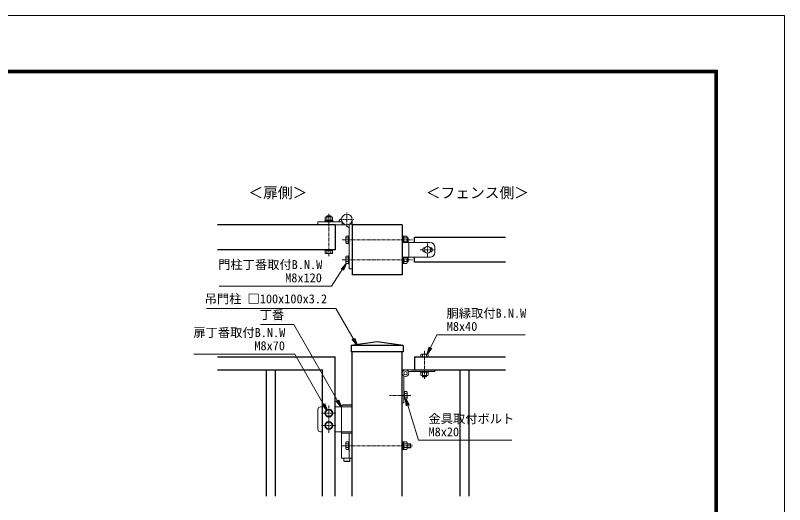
# Model space of a CAD drawing. Units: millimetres, scale not verified. Extents: x -4199 to 4201, y -2971 to 2969.
# Drawn here: x 1114 to 4201, y 1006 to 2969 of the extents above; entities that cross this region are included whole.
import ezdxf
from ezdxf.enums import TextEntityAlignment as Align

# ---------------------------------------------------------------- set-up
doc = ezdxf.new("R2010")
doc.units = ezdxf.units.MM
doc.header["$LTSCALE"] = 10
doc.linetypes.add('USER1', pattern=[2, 1.25, -0.25, 0.25, -0.25])
for name, color, linetype, lineweight in [('0-0_D-STR1', 1, 'Continuous', 25), ('0-1_D-BMK', 2, 'USER1', 13), ('0-2_D-STR3', 3, 'Continuous', 13), ('0-7_D-TTL-TXT', 7, 'Continuous', 13), ('0-9_0', 7, 'Continuous', 25), ('0-A_D-STR-TXT', 7, 'Continuous', 13), ('0-D_D-TTL', 7, 'Continuous', 13)]:
    doc.layers.add(name, color=color, linetype=linetype, lineweight=lineweight)
doc.styles.add('ＭＳ ゴシック', font='')
doc.styles.get('ＭＳ ゴシック').set_extended_font_data('MS Gothic')

# ---------------------------------------------------------------- blocks, each defined once
blk = doc.blocks.new('_OPEN')
at = {"layer": '0-9_0'}
blk.add_line((0, 0), (-10, 0), dxfattribs=at)
blk.add_lwpolyline([(-10, 1.667), (0, 0), (-10, -1.667)], dxfattribs=at)

msp = doc.modelspace()

# ---------------------------------------------------------------- linework, layer by layer
at = {"layer": '0-0_D-STR1'}
for p, q in [((2398.18, 2128.36), (1924.92, 2128.36)), ((2398.18, 2128.36), (2398.18, 2028.36)), ((2666.18, 2128.36), (2666.18, 1928.36)), ((3081.87, 2078.36), (2716.18, 2078.36)), ((2716.18, 2058.36), (2716.18, 2078.36)), ((2398.18, 2028.36), (1924.92, 2028.36)), ((2716.18, 1978.36), (2716.18, 1998.36)), ((3081.87, 1978.36), (2716.18, 1978.36)), ((2666.18, 1928.36), (2466.18, 1928.36)), ((2566.18, 1658.67), (2462.18, 1644.67)), ((2670.18, 1644.67), (2462.18, 1644.67)), ((2462.18, 1644.67), (2462.18, 1618.67)), ((2670.18, 1644.67), (2566.18, 1658.67)), ((2670.18, 1644.67), (2670.18, 1618.67)), ((2670.18, 1618.67), (2462.18, 1618.67)), ((2466.18, 1040.1), (2466.18, 1618.67)), ((2666.18, 1040.1), (2666.18, 1618.67)), ((1924.92, 1598.67), (2398.18, 1598.67)), ((2398.18, 1040.1), (2398.18, 1598.67)), ((2716.18, 1598.67), (3081.87, 1598.67)), ((2716.18, 1598.67), (2716.18, 1546.67)), ((1924.92, 1546.67), (2346.18, 1546.67)), ((2122.58, 1040.1), (2122.58, 1546.67)), ((2158.58, 1040.1), (2158.58, 1546.67)), ((2346.18, 1040.1), (2346.18, 1546.67)), ((2704.18, 1546.67), (2785.18, 1546.67)), ((2716.18, 1546.67), (3081.87, 1546.67)), ((2898.18, 1546.67), (2898.18, 1040.1)), ((2934.17, 1546.67), (2934.17, 1040.1))]:
    msp.add_line(p, q, dxfattribs=at)
msp.add_lwpolyline([(2666.18, 2128.36), (2466.18, 2128.36), (2466.18, 1928.36)], dxfattribs=at)
at = {"layer": '0-1_D-BMK'}
for p, q in [((2372.18, 2003.47), (2372.18, 2173.14)), ((2444.58, 2119.96), (2444.58, 2179.96)), ((2414.58, 2149.96), (2474.58, 2149.96)), ((2426.31, 2068.36), (2707.57, 2068.36)), ((2768.18, 1998.36), (2768.18, 2058.36)), ((2738.18, 2028.36), (2798.18, 2028.36)), ((2426.31, 1988.36), (2707.57, 1988.36)), ((2756.18, 1622.92), (2756.18, 1511.17)), ((2700.61, 1444.67), (2616.21, 1444.67)), ((2372.18, 1293.67), (2372.18, 1403.67)), ((2342.18, 1373.67), (2402.18, 1373.67)), ((2342.18, 1323.67), (2402.18, 1323.67)), ((2426.31, 1242.67), (2707.57, 1242.67))]:
    msp.add_line(p, q, dxfattribs=at)
at = {"layer": '0-2_D-STR3'}
for p, q in [((2365.58, 2165.16), (2364.18, 2163.76)), ((2364.18, 2163.76), (2380.18, 2163.76)), ((2364.18, 2160.56), (2364.18, 2163.76)), ((2365.58, 2165.16), (2378.78, 2165.16)), ((2365.58, 2160.56), (2365.58, 2165.16)), ((2380.18, 2163.76), (2378.78, 2165.16)), ((2378.78, 2160.56), (2378.78, 2165.16)), ((2380.18, 2160.56), (2380.18, 2163.76)), ((2328.18, 2140.36), (2425.23, 2140.36)), ((2328.18, 2128.36), (2328.18, 2140.36)), ((2356.18, 2143.56), (2356.18, 2140.36)), ((2356.18, 2143.56), (2388.18, 2143.56)), ((2356.78, 2143.56), (2356.78, 2147.56)), ((2356.78, 2147.56), (2387.58, 2147.56)), ((2357.18, 2147.56), (2357.18, 2159.16)), ((2360.62, 2160.56), (2383.71, 2160.56)), ((2364.68, 2147.56), (2364.68, 2159.16)), ((2379.68, 2147.56), (2379.68, 2159.16)), ((2387.18, 2147.56), (2387.18, 2159.16)), ((2387.58, 2147.56), (2387.58, 2143.56)), ((2388.18, 2143.56), (2388.18, 2140.36)), ((2425.23, 2140.36), (2425.23, 2128.36)), ((2454.18, 2130.61), (2454.18, 1951.56)), ((2466.18, 2130.61), (2454.18, 2130.61)), ((2444.58, 2128.36), (2328.18, 2128.36)), ((2439.98, 2079.82), (2439.98, 2056.76)), ((2441.38, 2083.36), (2450.98, 2083.36)), ((2441.38, 2075.86), (2450.98, 2075.86)), ((2450.98, 2084.36), (2454.18, 2084.36)), ((2450.98, 2052.36), (2450.98, 2084.36)), ((2669.38, 2084.36), (2666.18, 2084.36)), ((2669.38, 2059.66), (2669.38, 2084.36)), ((2673.38, 2083.76), (2669.38, 2083.76)), ((2673.38, 2060.74), (2673.38, 2083.76)), ((2673.38, 2083.36), (2684.98, 2083.36)), ((2673.38, 2075.86), (2684.98, 2075.86)), ((2686.38, 2060.62), (2686.38, 2079.89)), ((2686.38, 2076.36), (2689.58, 2076.36)), ((2686.38, 2074.96), (2690.98, 2074.96)), ((2689.58, 2076.36), (2690.98, 2074.96)), ((2689.58, 2060.36), (2689.58, 2076.36)), ((2690.98, 2061.76), (2690.98, 2074.96)), ((2441.38, 2060.86), (2450.98, 2060.86)), ((2441.38, 2053.36), (2450.98, 2053.36)), ((2450.98, 2052.36), (2454.18, 2052.36)), ((2778.18, 2058.36), (2666.18, 2058.36)), ((2666.18, 2058.36), (2666.18, 1998.36)), ((2673.38, 2060.86), (2673.99, 2060.86)), ((2686.38, 2061.76), (2690.98, 2061.76)), ((2687.44, 2060.36), (2689.58, 2060.36)), ((2690.98, 2061.76), (2689.58, 2060.36)), ((2692.98, 1998.36), (2692.98, 2058.36)), ((2768.18, 2043.36), (2755.18, 2035.85)), ((2768.18, 2043.36), (2781.18, 2035.85)), ((2798.18, 2038.36), (2798.18, 2018.36)), ((2356.18, 2028.36), (2356.18, 2025.16)), ((2356.18, 2028.36), (2388.18, 2028.36)), ((2356.18, 2025.16), (2388.18, 2025.16)), ((2357.18, 2015.31), (2357.18, 2025.16)), ((2359.18, 2014.16), (2357.18, 2015.31)), ((2359.18, 2014.16), (2385.18, 2014.16)), ((2364.68, 2015.31), (2364.68, 2025.16)), ((2379.67, 2015.31), (2379.67, 2025.16)), ((2385.18, 2014.16), (2387.18, 2015.31)), ((2387.18, 2015.31), (2387.18, 2025.16)), ((2388.18, 2028.36), (2388.18, 2025.16)), ((2755.18, 2020.87), (2755.18, 2035.85)), ((2768.18, 2013.36), (2755.18, 2020.87)), ((2757.78, 2037.36), (2757.18, 2037.36)), ((2757.78, 2019.36), (2757.18, 2019.36)), ((2768.18, 2013.36), (2781.18, 2020.87)), ((2779.18, 2037.36), (2778.57, 2037.36)), ((2781.18, 2020.87), (2781.18, 2035.85)), ((2439.98, 1999.82), (2439.98, 1976.76)), ((2441.38, 2003.36), (2450.98, 2003.36)), ((2441.38, 1995.86), (2450.98, 1995.86)), ((2441.38, 1980.86), (2450.98, 1980.86)), ((2450.98, 2004.36), (2454.18, 2004.36)), ((2450.98, 1972.36), (2450.98, 2004.36)), ((2778.18, 1998.36), (2666.18, 1998.36)), ((2669.38, 1972.36), (2669.38, 1997.06)), ((2673.38, 1972.96), (2673.38, 1995.98)), ((2673.38, 1995.86), (2673.99, 1995.86)), ((2673.38, 1980.86), (2684.98, 1980.86)), ((2686.38, 1996.36), (2689.58, 1996.36)), ((2686.38, 1976.8), (2686.38, 1996.1)), ((2686.38, 1994.96), (2690.98, 1994.96)), ((2686.38, 1981.76), (2690.98, 1981.76)), ((2686.38, 1980.36), (2689.58, 1980.36)), ((2689.58, 1996.36), (2690.98, 1994.96)), ((2689.58, 1980.36), (2689.58, 1996.36)), ((2690.98, 1981.76), (2689.58, 1980.36)), ((2690.98, 1981.76), (2690.98, 1994.96)), ((2441.38, 1973.36), (2450.98, 1973.36)), ((2450.98, 1972.36), (2454.18, 1972.36)), ((2669.38, 1972.36), (2666.18, 1972.36)), ((2669.38, 1972.96), (2673.38, 1972.96)), ((2673.38, 1973.36), (2684.98, 1973.36)), ((2741.18, 1608.27), (2741.18, 1598.67)), ((2744.72, 1609.67), (2767.78, 1609.67)), ((2748.68, 1608.27), (2748.68, 1598.67)), ((2763.68, 1608.27), (2763.68, 1598.67)), ((2771.18, 1608.27), (2771.18, 1598.67)), ((2741.18, 1598.67), (2771.18, 1598.67)), ((2798.18, 1546.67), (2666.18, 1546.67)), ((2666.18, 1414.47), (2666.18, 1546.67)), ((2748.18, 1546.67), (2764.18, 1546.67)), ((2798.18, 1540.27), (2798.18, 1546.67)), ((2672.58, 1414.67), (2672.58, 1521.85)), ((2798.18, 1540.27), (2691, 1540.27)), ((2740.18, 1537.07), (2740.18, 1540.27)), ((2740.18, 1537.07), (2772.18, 1537.07)), ((2741.18, 1537.07), (2741.18, 1525.47)), ((2744.62, 1524.07), (2767.71, 1524.07)), ((2748.18, 1524.07), (2748.18, 1520.07)), ((2748.18, 1520.07), (2764.18, 1520.07)), ((2749.58, 1518.67), (2748.18, 1520.07)), ((2748.68, 1537.07), (2748.68, 1525.47)), ((2749.58, 1524.07), (2749.58, 1518.67)), ((2749.58, 1518.67), (2762.78, 1518.67)), ((2762.78, 1524.07), (2762.78, 1518.67)), ((2764.18, 1520.07), (2762.78, 1518.67)), ((2763.68, 1537.07), (2763.68, 1525.47)), ((2764.18, 1524.07), (2764.18, 1520.07)), ((2771.18, 1537.07), (2771.18, 1525.47)), ((2772.18, 1537.07), (2772.18, 1540.27)), ((2672.58, 1460.67), (2675.78, 1460.67)), ((2675.78, 1460.67), (2675.78, 1428.67)), ((2685.62, 1459.67), (2675.78, 1459.67)), ((2685.62, 1452.17), (2675.78, 1452.17)), ((2686.78, 1457.67), (2685.62, 1459.67)), ((2686.78, 1457.67), (2686.78, 1431.67)), ((2672.58, 1428.67), (2675.78, 1428.67)), ((2685.62, 1437.18), (2675.78, 1437.18)), ((2685.62, 1429.67), (2675.78, 1429.67)), ((2686.78, 1431.67), (2685.62, 1429.67)), ((2338.18, 1398.67), (2346.18, 1398.67)), ((2398.18, 1398.67), (2466.18, 1398.67)), ((2422.98, 1298.67), (2422.98, 1398.67)), ((2426.58, 1406.67), (2424.58, 1404.67)), ((2462.58, 1406.67), (2426.58, 1406.67)), ((2462.58, 1406.67), (2464.58, 1404.67)), ((2464.58, 1404.67), (2464.58, 1398.67)), ((2466.18, 1298.67), (2466.18, 1398.67)), ((2672.58, 1414.67), (2666.18, 1414.67)), ((2328.18, 1308.67), (2328.18, 1388.67)), ((2372.18, 1388.67), (2359.18, 1381.17)), ((2359.18, 1366.18), (2359.18, 1381.17)), ((2372.18, 1358.67), (2359.18, 1366.18)), ((2372.18, 1388.67), (2385.18, 1381.17)), ((2372.18, 1358.67), (2385.18, 1366.18)), ((2385.18, 1366.18), (2385.18, 1381.17)), ((2372.18, 1338.67), (2359.18, 1331.17)), ((2359.18, 1316.18), (2359.18, 1331.17)), ((2372.18, 1338.67), (2385.18, 1331.17)), ((2385.18, 1316.18), (2385.18, 1331.17)), ((2346.18, 1298.67), (2338.18, 1298.67)), ((2372.18, 1308.67), (2359.18, 1316.18)), ((2372.18, 1308.67), (2385.18, 1316.18)), ((2466.18, 1298.67), (2398.18, 1298.67)), ((2423.58, 1292.67), (2423.58, 1298.67)), ((2465.58, 1292.67), (2465.58, 1298.67)), ((2422.98, 1192.67), (2422.98, 1292.67)), ((2466.18, 1292.67), (2422.98, 1292.67)), ((2454.18, 1192.67), (2454.18, 1292.67)), ((2466.18, 1192.67), (2466.18, 1292.67)), ((2439.98, 1255.67), (2441.13, 1257.67)), ((2439.98, 1255.67), (2439.98, 1229.67)), ((2441.13, 1257.67), (2450.98, 1257.67)), ((2441.13, 1250.17), (2450.98, 1250.17)), ((2441.13, 1235.18), (2450.98, 1235.18)), ((2450.98, 1258.67), (2450.98, 1226.67)), ((2454.18, 1258.67), (2450.98, 1258.67)), ((2666.18, 1258.67), (2666.18, 1226.67)), ((2669.38, 1258.67), (2666.18, 1258.67)), ((2669.38, 1258.67), (2669.38, 1226.67)), ((2669.38, 1258.07), (2673.38, 1258.07)), ((2673.38, 1258.07), (2673.38, 1227.27)), ((2673.38, 1257.67), (2684.98, 1257.67)), ((2673.38, 1250.17), (2684.98, 1250.17)), ((2673.38, 1235.17), (2684.98, 1235.17)), ((2686.38, 1254.23), (2686.38, 1231.14)), ((2686.38, 1250.67), (2699.58, 1250.67)), ((2686.38, 1249.27), (2700.98, 1249.27)), ((2686.38, 1236.07), (2700.98, 1236.07)), ((2699.58, 1234.67), (2700.98, 1236.07)), ((2700.98, 1249.27), (2700.98, 1236.07)), ((2439.98, 1229.67), (2441.13, 1227.67)), ((2441.13, 1227.67), (2450.98, 1227.67)), ((2454.18, 1226.67), (2450.98, 1226.67)), ((2669.38, 1226.67), (2666.18, 1226.67)), ((2673.38, 1227.27), (2669.38, 1227.27)), ((2673.38, 1227.67), (2684.98, 1227.67)), ((2686.38, 1234.67), (2699.58, 1234.67)), ((2422.98, 1192.67), (2466.18, 1192.67)), ((2432.58, 1192.67), (2432.58, 1180.67)), ((2454.58, 1178.67), (2456.58, 1180.67))]:
    msp.add_line(p, q, dxfattribs=at)
for points in [[(2466.18, 2149.96), (2466.18, 1951.56), (2454.18, 1951.56)], [(2464.58, 1404.67), (2424.58, 1404.67), (2424.58, 1398.67)], [(2700.98, 1249.27), (2699.58, 1250.67), (2699.58, 1234.67)], [(2456.58, 1192.67), (2456.58, 1180.67), (2432.58, 1180.67)], [(2454.58, 1178.67), (2434.58, 1178.67), (2432.58, 1180.67)]]:
    msp.add_lwpolyline(points, dxfattribs=at)
for centre, radius in [((2444.58, 2149.96), 21.6), ((2768.18, 2028.36), 13), ((2679.58, 1533.27), 13.4), ((2679.58, 1533.27), 7), ((2372.18, 1373.67), 16), ((2372.18, 1373.67), 13), ((2372.18, 1323.67), 16), ((2372.18, 1323.67), 13)]:
    msp.add_circle(centre, radius, dxfattribs=at)
for centre, radius, start, end in [((2360.93, 2154.87), 5.7, 48.83491, 131.16509), ((2372.18, 2139.77), 20.79, 68.85295, 111.14705), ((2383.43, 2154.87), 5.7, 48.86505, 131.13495), ((2425.23, 2140.36), 12, 100.26018, 180), ((2454.18, 2130.61), 12, 190.26018, 270), ((2445.68, 2079.61), 5.71, 138.95661, 221.04339), ((2460.77, 2068.36), 20.79, 158.85295, 201.14705), ((2680.68, 2079.61), 5.7, 318.86505, 41.13495), ((2665.59, 2068.36), 20.79, 338.85295, 21.14705), ((2445.65, 2057.11), 5.69, 138.76361, 221.23639), ((2679.58, 2029.93), 31.43, 64.76136, 115.23864), ((2778.18, 2038.36), 20, 0, 90), ((2360.93, 2020.84), 6.68, 235.79454, 304.20546), ((2372.18, 2039.06), 24.9, 252.48215, 287.51785), ((2383.42, 2020.84), 6.68, 235.79454, 304.20546), ((2757.18, 2028.36), 9, 90, 270), ((2778.18, 2018.36), 20, 270, 0), ((2779.18, 2028.36), 9, 266.33207, 90), ((2445.65, 1977.11), 5.69, 138.76361, 221.23639), ((2445.68, 1999.61), 5.71, 138.95661, 221.04339), ((2460.77, 1988.36), 20.79, 158.85295, 201.14705), ((2679.58, 2026.79), 31.43, 244.76136, 295.23864), ((2665.59, 1988.36), 20.79, 338.85295, 21.14705), ((2680.69, 1977.11), 5.7, 318.83491, 41.16509), ((2744.93, 1603.99), 5.69, 48.76361, 131.23639), ((2756.18, 1588.88), 20.79, 68.85295, 111.14705), ((2767.43, 1603.99), 5.69, 48.76361, 131.23639), ((2744.93, 1529.76), 5.7, 228.83491, 311.16509), ((2756.18, 1544.86), 20.79, 248.85295, 291.14705), ((2767.43, 1529.77), 5.7, 228.86505, 311.13495), ((2680.1, 1455.92), 6.68, 325.79454, 34.20546), ((2661.88, 1444.67), 24.9, 342.48215, 17.51785), ((2680.1, 1433.43), 6.68, 325.79454, 34.20546), ((2338.18, 1388.67), 10, 90, 180), ((2338.18, 1308.67), 10, 180, 270), ((2446.65, 1253.92), 6.68, 145.79454, 214.20546), ((2464.87, 1242.67), 24.9, 162.48215, 197.51785), ((2446.65, 1231.43), 6.68, 145.79454, 214.20546), ((2680.68, 1231.42), 5.7, 318.86505, 41.13495), ((2680.69, 1253.92), 5.7, 318.83491, 41.16509), ((2665.59, 1242.67), 20.79, 338.85295, 21.14705)]:
    msp.add_arc(centre, radius, start, end, dxfattribs=at)
at = {"layer": '0-A_D-STR-TXT'}
for points in [[(1932.61, 1882.22), (2383.3, 1882.22), (2440.3, 1971.67)], [(1880.83, 1793.38), (2400.43, 1793.38), (2484.52, 1647.74)], [(2098.22, 1729.2), (2231.21, 1729.2), (2420.02, 1400.41)], [(3160.61, 1687.36), (2805.28, 1687.36), (2767.96, 1611.47)], [(1830.81, 1609.67), (2235.25, 1609.67), (2364.7, 1385.37)], [(3106.21, 1264.31), (2732.23, 1264.31), (2680.94, 1430.39)]]:
    msp.add_lwpolyline(points, dxfattribs=at)
at = {"layer": '0-D_D-TTL', "color": 2}
msp.add_lwpolyline([(-4198.54, 2968.58), (4201.46, 2968.58), (4201.46, -2971.42), (-4198.54, -2971.42)], close=True, dxfattribs=at)
at = {"layer": '0-D_D-TTL'}
for points in [[(-3928.54, 2748.58), (3931.46, 2748.58), (3931.46, -2751.42), (-3928.54, -2751.42)], [(-3926.04, 2746.08), (3928.96, 2746.08), (3928.96, -2748.92), (-3926.04, -2748.92)], [(-3923.54, 2743.58), (3926.46, 2743.58), (3926.46, -2746.42), (-3923.54, -2746.42)], [(-3921.04, 2741.08), (3923.96, 2741.08), (3923.96, -2743.92), (-3921.04, -2743.92)], [(-3918.54, 2738.58), (3921.46, 2738.58), (3921.46, -2741.42), (-3918.54, -2741.42)]]:
    msp.add_lwpolyline(points, close=True, dxfattribs=at)

# ---------------------------------------------------------------- block references
at = {"layer": '0-A_D-STR-TXT', "xscale": 3, "yscale": 3}
for p, rotation in [((2441.38, 1973.36), 57.49271), ((2485.52, 1646.01), 300), ((2767.07, 1609.67), 243.80897), ((2421.02, 1398.67), 299.86645), ((2680.35, 1432.31), 107.15942), ((2365.7, 1383.64), 299.99189)]:
    msp.add_blockref('_OPEN', p, dxfattribs=dict(at, rotation=rotation))

# ---------------------------------------------------------------- texts
at = {"layer": '0-7_D-TTL-TXT', "style": 'ＭＳ ゴシック'}
for s, p in [('＜扉側＞', (2049.22, 2222.85)), ('＜フェンス側＞', (2761.51, 2222.5))]:
    msp.add_text(s, height=43.33, dxfattribs=at).set_placement(p, align=Align.BOTTOM_LEFT)
at = {"layer": '0-A_D-STR-TXT', "style": 'ＭＳ ゴシック'}
for s, p in [('門柱丁番取付B.N.W', (1927.85, 1940.18)), ('M8x120', (2197.01, 1887.28)), ('吊門柱 □100x100x3.2', (1873.78, 1802.82)), ('胴縁取付B.N.W', (2844.62, 1745.23)), ('丁番', (2094.6, 1738.83)), ('M8x40', (2845.38, 1692.42)), ('扉丁番取付B.N.W', (1828.53, 1667.69)), ('M8x70', (2073.32, 1614.73)), ('金具取付ボルト', (2772.13, 1322.01)), ('M8x20', (2772.32, 1269.37))]:
    msp.add_text(s, height=36.07, dxfattribs=at).set_placement(p, align=Align.BOTTOM_LEFT)

doc.saveas('drawing.dxf')
